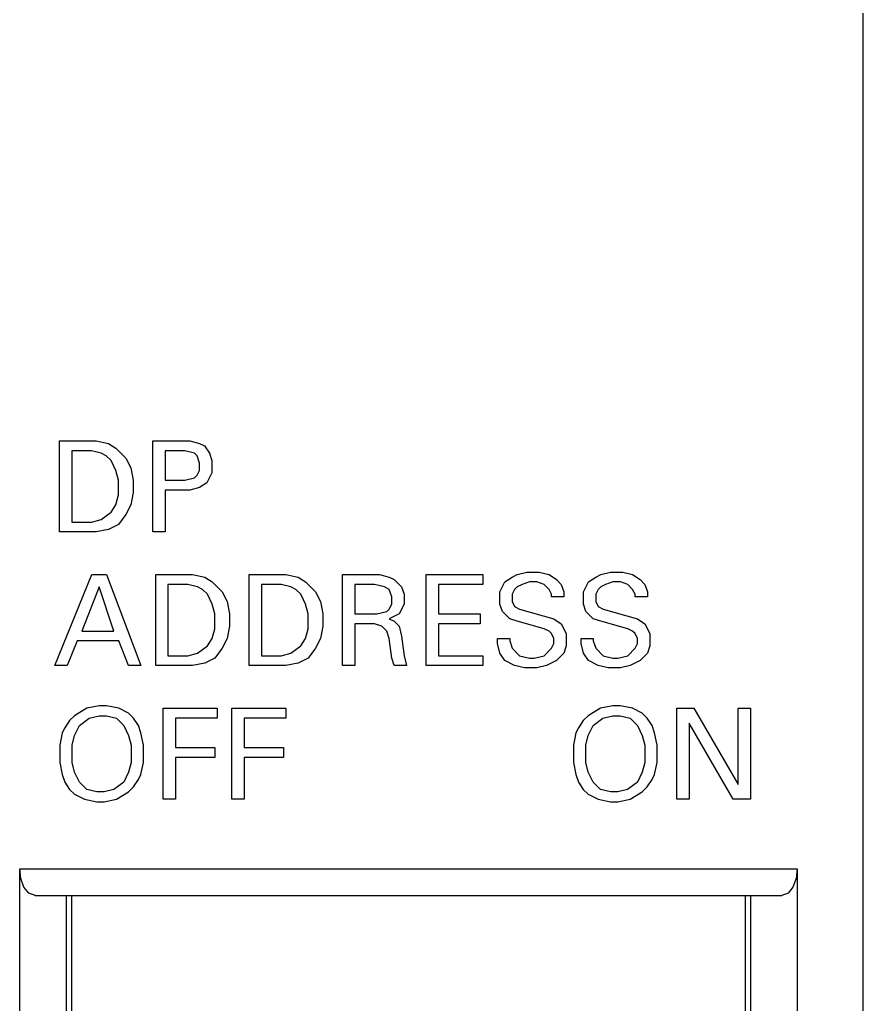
# Model space of a CAD drawing. Extents: x 10 to 656, y -396 to 292.
# Drawn here: x 258.33 to 261.521, y 101.147 to 104.874 of the extents above; entities that cross this region are included whole.
import ezdxf

# ---------------------------------------------------------------- set-up
doc = ezdxf.new("R2010")
doc.units = 0
doc.header["$LTSCALE"] = 5
doc.header["$MEASUREMENT"] = 0
doc.layers.get('0').update_dxf_attribs({"linetype": 'CONTINUOUS'})

msp = doc.modelspace()

# ---------------------------------------------------------------- linework, layer by layer
at = {"color": 7, "linetype": 'Continuous'}
for p, q in [((261.5214, 91.5889), (261.5214, 118.1086)), ((258.4798, 102.9357), (258.4798, 103.2798)), ((258.4798, 103.2798), (258.6194, 103.2798)), ((258.6194, 103.2798), (258.6659, 103.2705)), ((258.6659, 103.2705), (258.6938, 103.2519)), ((258.6938, 103.2519), (258.731, 103.2147)), ((258.8333, 102.9357), (258.8333, 103.2798)), ((258.8333, 103.2798), (258.9728, 103.2798)), ((258.9728, 103.2798), (259.01, 103.2705)), ((259.01, 103.2705), (259.0286, 103.2612)), ((259.0286, 103.2612), (259.0472, 103.2333)), ((258.5263, 103.2426), (258.5263, 102.9729)), ((258.6008, 103.2426), (258.5263, 103.2426)), ((258.638, 103.2333), (258.6008, 103.2426)), ((258.6566, 103.224), (258.638, 103.2333)), ((258.6752, 103.2054), (258.6566, 103.224)), ((258.731, 103.2147), (258.7496, 103.1775)), ((258.8798, 103.2426), (258.8798, 103.131)), ((258.9542, 103.2426), (258.8798, 103.2426)), ((258.9914, 103.2333), (258.9542, 103.2426)), ((259.0007, 103.224), (258.9914, 103.2333)), ((259.01, 103.1961), (259.0007, 103.224)), ((259.0472, 103.2333), (259.0565, 103.2054)), ((258.6938, 103.1682), (258.6752, 103.2054)), ((258.7496, 103.1775), (258.7589, 103.131)), ((259.01, 103.1682), (259.01, 103.1961)), ((259.0565, 103.2054), (259.0565, 103.1589)), ((258.7031, 103.131), (258.6938, 103.1682)), ((258.9542, 103.131), (258.9914, 103.1403)), ((258.9914, 103.1403), (259.0007, 103.1496)), ((259.0007, 103.1496), (259.01, 103.1682)), ((259.0565, 103.1589), (259.0379, 103.1217)), ((258.7031, 103.0752), (258.7031, 103.131)), ((258.7589, 103.131), (258.7589, 103.0845)), ((258.8798, 103.131), (258.9542, 103.131)), ((259.01, 103.1031), (258.9728, 103.0938)), ((259.0379, 103.1217), (259.01, 103.1031)), ((258.6938, 103.038), (258.7031, 103.0752)), ((258.7589, 103.0845), (258.7496, 103.038)), ((258.8798, 103.0938), (258.8798, 102.9357)), ((258.9728, 103.0938), (258.8798, 103.0938)), ((258.6752, 103.0101), (258.6938, 103.038)), ((258.7496, 103.038), (258.731, 103.0008)), ((258.638, 102.9822), (258.6752, 103.0101)), ((258.731, 103.0008), (258.7031, 102.9636)), ((258.5263, 102.9729), (258.6008, 102.9729)), ((258.6008, 102.9729), (258.638, 102.9822)), ((258.7031, 102.9636), (258.6659, 102.945)), ((258.6194, 102.9357), (258.4798, 102.9357)), ((258.6659, 102.945), (258.6194, 102.9357)), ((258.8798, 102.9357), (258.8333, 102.9357)), ((258.4629, 102.4296), (258.6024, 102.7737)), ((258.6024, 102.7737), (258.6582, 102.7737)), ((258.6582, 102.7737), (258.7884, 102.4296)), ((258.8442, 102.4296), (258.8442, 102.7737)), ((258.8442, 102.7737), (258.9838, 102.7737)), ((258.9838, 102.7737), (259.0303, 102.7644)), ((259.0303, 102.7644), (259.0582, 102.7458)), ((259.1977, 102.4296), (259.1977, 102.7737)), ((259.1977, 102.7737), (259.3372, 102.7737)), ((259.3372, 102.7737), (259.3837, 102.7644)), ((259.3837, 102.7644), (259.4116, 102.7458)), ((259.5511, 102.4296), (259.5511, 102.7737)), ((259.5511, 102.7737), (259.6907, 102.7737)), ((259.6907, 102.7737), (259.7279, 102.7644)), ((259.7279, 102.7644), (259.7465, 102.7551)), ((259.8674, 102.4296), (259.8674, 102.7737)), ((259.8674, 102.7737), (260.0813, 102.7737)), ((260.0813, 102.7737), (260.0813, 102.7365)), ((260.165, 102.7458), (260.1929, 102.7644)), ((260.1929, 102.7644), (260.2115, 102.7737)), ((260.2115, 102.7737), (260.2487, 102.783)), ((260.2487, 102.783), (260.2952, 102.783)), ((260.2952, 102.783), (260.3324, 102.7737)), ((260.3324, 102.7737), (260.3603, 102.7551)), ((260.4813, 102.7458), (260.5092, 102.7644)), ((260.5092, 102.7644), (260.5278, 102.7737)), ((260.5278, 102.7737), (260.565, 102.783)), ((260.565, 102.783), (260.6115, 102.783)), ((260.6115, 102.783), (260.6487, 102.7737)), ((260.6487, 102.7737), (260.6766, 102.7551)), ((258.6303, 102.7272), (258.5652, 102.5598)), ((258.6861, 102.5598), (258.6303, 102.7272)), ((258.8907, 102.7365), (258.8907, 102.4668)), ((258.9652, 102.7365), (258.8907, 102.7365)), ((259.0024, 102.7272), (258.9652, 102.7365)), ((259.021, 102.7179), (259.0024, 102.7272)), ((259.0582, 102.7458), (259.0954, 102.7086)), ((259.2442, 102.7365), (259.2442, 102.4668)), ((259.3186, 102.7365), (259.2442, 102.7365)), ((259.3558, 102.7272), (259.3186, 102.7365)), ((259.3744, 102.7179), (259.3558, 102.7272)), ((259.4116, 102.7458), (259.4488, 102.7086)), ((259.5976, 102.7365), (259.5976, 102.6249)), ((259.6721, 102.7365), (259.5976, 102.7365)), ((259.7093, 102.7272), (259.6721, 102.7365)), ((259.7279, 102.7179), (259.7093, 102.7272)), ((259.7465, 102.7551), (259.7744, 102.7272)), ((259.7744, 102.7272), (259.7837, 102.6993)), ((259.9139, 102.7365), (259.9139, 102.6249)), ((260.0813, 102.7365), (259.9139, 102.7365)), ((260.1464, 102.7086), (260.165, 102.7458)), ((260.2115, 102.7272), (260.2022, 102.7179)), ((260.2301, 102.7365), (260.2115, 102.7272)), ((260.258, 102.7458), (260.2301, 102.7365)), ((260.2859, 102.7458), (260.258, 102.7458)), ((260.3138, 102.7365), (260.2859, 102.7458)), ((260.3324, 102.7179), (260.3138, 102.7365)), ((260.3603, 102.7551), (260.3789, 102.7365)), ((260.3789, 102.7365), (260.3883, 102.7086)), ((260.4627, 102.7086), (260.4813, 102.7458)), ((260.5278, 102.7272), (260.5185, 102.7179)), ((260.5464, 102.7365), (260.5278, 102.7272)), ((260.5743, 102.7458), (260.5464, 102.7365)), ((260.6022, 102.7458), (260.5743, 102.7458)), ((260.6301, 102.7365), (260.6022, 102.7458)), ((260.6487, 102.7179), (260.6301, 102.7365)), ((260.6766, 102.7551), (260.6952, 102.7365)), ((260.6952, 102.7365), (260.7045, 102.7086)), ((259.0396, 102.6993), (259.021, 102.7179)), ((259.0582, 102.6621), (259.0396, 102.6993)), ((259.0954, 102.7086), (259.114, 102.6714)), ((259.393, 102.6993), (259.3744, 102.7179)), ((259.4116, 102.6621), (259.393, 102.6993)), ((259.4488, 102.7086), (259.4674, 102.6714)), ((259.7372, 102.69), (259.7279, 102.7179)), ((259.7372, 102.6621), (259.7372, 102.69)), ((259.7837, 102.6993), (259.7837, 102.6621)), ((260.1464, 102.6621), (260.1464, 102.7086)), ((260.2022, 102.7179), (260.1929, 102.6993)), ((260.1929, 102.6993), (260.1929, 102.6714)), ((260.3417, 102.6993), (260.3324, 102.7179)), ((260.3417, 102.69), (260.3417, 102.6993)), ((260.3883, 102.69), (260.3417, 102.69)), ((260.3883, 102.7086), (260.3883, 102.69)), ((260.4627, 102.6621), (260.4627, 102.7086)), ((260.5185, 102.7179), (260.5092, 102.6993)), ((260.5092, 102.6993), (260.5092, 102.6714)), ((260.658, 102.6993), (260.6487, 102.7179)), ((260.658, 102.69), (260.658, 102.6993)), ((260.7045, 102.69), (260.658, 102.69)), ((260.7045, 102.7086), (260.7045, 102.69)), ((259.0675, 102.6249), (259.0582, 102.6621)), ((259.114, 102.6714), (259.1233, 102.6249)), ((259.4209, 102.6249), (259.4116, 102.6621)), ((259.4674, 102.6714), (259.4767, 102.6249)), ((259.7279, 102.6435), (259.7372, 102.6621)), ((259.7837, 102.6621), (259.7651, 102.6249)), ((260.1557, 102.6342), (260.1464, 102.6621)), ((260.1929, 102.6714), (260.2022, 102.6528)), ((260.2022, 102.6528), (260.2208, 102.6435)), ((260.472, 102.6342), (260.4627, 102.6621)), ((260.5092, 102.6714), (260.5185, 102.6528)), ((260.5185, 102.6528), (260.5371, 102.6435)), ((259.0675, 102.5691), (259.0675, 102.6249)), ((259.1233, 102.6249), (259.1233, 102.5784)), ((259.4209, 102.5691), (259.4209, 102.6249)), ((259.4767, 102.6249), (259.4767, 102.5784)), ((259.5976, 102.6249), (259.6814, 102.6249)), ((259.6814, 102.6249), (259.7186, 102.6342)), ((259.7186, 102.6342), (259.7279, 102.6435)), ((259.7651, 102.6249), (259.7279, 102.6063)), ((259.9139, 102.6249), (260.072, 102.6249)), ((260.072, 102.6249), (260.072, 102.5877)), ((260.1836, 102.6063), (260.1557, 102.6342)), ((260.2208, 102.6435), (260.351, 102.6063)), ((260.4999, 102.6063), (260.472, 102.6342)), ((260.5371, 102.6435), (260.6673, 102.6063)), ((259.1233, 102.5784), (259.114, 102.5319)), ((259.4767, 102.5784), (259.4674, 102.5319)), ((259.5976, 102.5877), (259.5976, 102.4296)), ((259.6721, 102.5877), (259.5976, 102.5877)), ((259.7, 102.5784), (259.6721, 102.5877)), ((259.7186, 102.5598), (259.7, 102.5784)), ((259.7279, 102.6063), (259.7465, 102.597)), ((259.7465, 102.597), (259.7651, 102.5784)), ((259.7651, 102.5784), (259.7744, 102.5412)), ((259.9139, 102.5877), (259.9139, 102.4668)), ((260.072, 102.5877), (259.9139, 102.5877)), ((260.2115, 102.597), (260.1836, 102.6063)), ((260.3138, 102.5691), (260.2115, 102.597)), ((260.351, 102.6063), (260.3789, 102.5877)), ((260.3789, 102.5877), (260.3976, 102.5505)), ((260.5278, 102.597), (260.4999, 102.6063)), ((260.6301, 102.5691), (260.5278, 102.597)), ((260.6673, 102.6063), (260.6952, 102.5877)), ((260.6952, 102.5877), (260.7138, 102.5505)), ((258.5652, 102.5598), (258.6861, 102.5598)), ((259.0582, 102.5319), (259.0675, 102.5691)), ((259.4116, 102.5319), (259.4209, 102.5691)), ((259.7279, 102.5319), (259.7186, 102.5598)), ((259.7744, 102.5412), (259.7837, 102.4668)), ((260.3324, 102.5598), (260.3138, 102.5691)), ((260.3417, 102.5505), (260.3324, 102.5598)), ((260.351, 102.5319), (260.3417, 102.5505)), ((260.3976, 102.5505), (260.3976, 102.504)), ((260.6487, 102.5598), (260.6301, 102.5691)), ((260.658, 102.5505), (260.6487, 102.5598)), ((260.6673, 102.5319), (260.658, 102.5505)), ((260.7138, 102.5505), (260.7138, 102.504)), ((258.5466, 102.5226), (258.5094, 102.4296)), ((258.7047, 102.5226), (258.5466, 102.5226)), ((258.7419, 102.4296), (258.7047, 102.5226)), ((259.0024, 102.4761), (259.0396, 102.504)), ((259.0396, 102.504), (259.0582, 102.5319)), ((259.114, 102.5319), (259.0954, 102.4947)), ((259.3558, 102.4761), (259.393, 102.504)), ((259.393, 102.504), (259.4116, 102.5319)), ((259.4674, 102.5319), (259.4488, 102.4947)), ((259.7372, 102.4575), (259.7279, 102.5319)), ((260.1371, 102.5133), (260.1371, 102.5319)), ((260.1371, 102.5319), (260.1836, 102.5319)), ((260.1464, 102.4761), (260.1371, 102.5133)), ((260.1836, 102.5319), (260.1836, 102.5226)), ((260.1836, 102.5226), (260.1929, 102.4947)), ((260.3417, 102.4947), (260.351, 102.5133)), ((260.351, 102.5133), (260.351, 102.5319)), ((260.3976, 102.504), (260.3883, 102.4761)), ((260.4534, 102.5133), (260.4534, 102.5319)), ((260.4534, 102.5319), (260.4999, 102.5319)), ((260.4627, 102.4761), (260.4534, 102.5133)), ((260.4999, 102.5319), (260.4999, 102.5226)), ((260.4999, 102.5226), (260.5092, 102.4947)), ((260.658, 102.4947), (260.6673, 102.5133)), ((260.6673, 102.5133), (260.6673, 102.5319)), ((260.7138, 102.504), (260.7045, 102.4761)), ((258.8907, 102.4668), (258.9652, 102.4668)), ((258.9652, 102.4668), (259.0024, 102.4761)), ((259.0954, 102.4947), (259.0675, 102.4575)), ((259.2442, 102.4668), (259.3186, 102.4668)), ((259.3186, 102.4668), (259.3558, 102.4761)), ((259.4488, 102.4947), (259.4209, 102.4575)), ((259.7837, 102.4668), (259.793, 102.4296)), ((259.9139, 102.4668), (260.0813, 102.4668)), ((260.0813, 102.4668), (260.0813, 102.4296)), ((260.165, 102.4482), (260.1464, 102.4761)), ((260.1929, 102.4947), (260.2208, 102.4668)), ((260.2208, 102.4668), (260.258, 102.4575)), ((260.2766, 102.4575), (260.3138, 102.4668)), ((260.3138, 102.4668), (260.3417, 102.4947)), ((260.3883, 102.4761), (260.3603, 102.4482)), ((260.4813, 102.4482), (260.4627, 102.4761)), ((260.5092, 102.4947), (260.5371, 102.4668)), ((260.5371, 102.4668), (260.5743, 102.4575)), ((260.5929, 102.4575), (260.6301, 102.4668)), ((260.6301, 102.4668), (260.658, 102.4947)), ((260.7045, 102.4761), (260.6766, 102.4482)), ((258.5094, 102.4296), (258.4629, 102.4296)), ((258.7884, 102.4296), (258.7419, 102.4296)), ((258.9838, 102.4296), (258.8442, 102.4296)), ((259.0303, 102.4389), (258.9838, 102.4296)), ((259.0675, 102.4575), (259.0303, 102.4389)), ((259.3372, 102.4296), (259.1977, 102.4296)), ((259.3837, 102.4389), (259.3372, 102.4296)), ((259.4209, 102.4575), (259.3837, 102.4389)), ((259.5976, 102.4296), (259.5511, 102.4296)), ((259.7465, 102.4296), (259.7372, 102.4575)), ((259.793, 102.4296), (259.7465, 102.4296)), ((260.0813, 102.4296), (259.8674, 102.4296)), ((260.2022, 102.4296), (260.165, 102.4482)), ((260.2394, 102.4203), (260.2022, 102.4296)), ((260.258, 102.4575), (260.2766, 102.4575)), ((260.3231, 102.4296), (260.2859, 102.4203)), ((260.3603, 102.4482), (260.3231, 102.4296)), ((260.5185, 102.4296), (260.4813, 102.4482)), ((260.5557, 102.4203), (260.5185, 102.4296)), ((260.5743, 102.4575), (260.5929, 102.4575)), ((260.6394, 102.4296), (260.6022, 102.4203)), ((260.6766, 102.4482), (260.6394, 102.4296)), ((260.2859, 102.4203), (260.2394, 102.4203)), ((260.6022, 102.4203), (260.5557, 102.4203)), ((258.6303, 102.2769), (258.5838, 102.2676)), ((258.6582, 102.2769), (258.6303, 102.2769)), ((258.7047, 102.2676), (258.6582, 102.2769)), ((260.5737, 102.2769), (260.5272, 102.2676)), ((260.6016, 102.2769), (260.5737, 102.2769)), ((260.6481, 102.2676), (260.6016, 102.2769)), ((258.5373, 102.2397), (258.5187, 102.2211)), ((258.5838, 102.2676), (258.5373, 102.2397)), ((258.5931, 102.2304), (258.6303, 102.2397)), ((258.6303, 102.2397), (258.6582, 102.2397)), ((258.6582, 102.2397), (258.6954, 102.2304)), ((258.7419, 102.249), (258.7047, 102.2676)), ((258.7605, 102.2304), (258.7419, 102.249)), ((258.8721, 101.9235), (258.8721, 102.2676)), ((258.8721, 102.2676), (259.0768, 102.2676)), ((259.0768, 102.2676), (259.0768, 102.2304)), ((259.1326, 101.9235), (259.1326, 102.2676)), ((259.1326, 102.2676), (259.3372, 102.2676)), ((259.3372, 102.2676), (259.3372, 102.2304)), ((260.4807, 102.2397), (260.4621, 102.2211)), ((260.5272, 102.2676), (260.4807, 102.2397)), ((260.5365, 102.2304), (260.5737, 102.2397)), ((260.5737, 102.2397), (260.6016, 102.2397)), ((260.6016, 102.2397), (260.6388, 102.2304)), ((260.6853, 102.249), (260.6481, 102.2676)), ((260.7039, 102.2304), (260.6853, 102.249)), ((260.8156, 101.9235), (260.8156, 102.2676)), ((260.8156, 102.2676), (260.8807, 102.2676)), ((260.8807, 102.2676), (261.0481, 101.9793)), ((261.0481, 101.9793), (261.0481, 102.2676)), ((261.0481, 102.2676), (261.0946, 102.2676)), ((261.0946, 102.2676), (261.0946, 101.9235)), ((258.5187, 102.2211), (258.5001, 102.1932)), ((258.5373, 102.1653), (258.5559, 102.2025)), ((258.5559, 102.2025), (258.5931, 102.2304)), ((258.6954, 102.2304), (258.7233, 102.2025)), ((258.7233, 102.2025), (258.7419, 102.1653)), ((258.7791, 102.2025), (258.7605, 102.2304)), ((258.7884, 102.1746), (258.7791, 102.2025)), ((258.9186, 102.2304), (258.9186, 102.1188)), ((259.0768, 102.2304), (258.9186, 102.2304)), ((259.1791, 102.2304), (259.1791, 102.1188)), ((259.3372, 102.2304), (259.1791, 102.2304)), ((260.4621, 102.2211), (260.4435, 102.1932)), ((260.4807, 102.1653), (260.4993, 102.2025)), ((260.4993, 102.2025), (260.5365, 102.2304)), ((260.6388, 102.2304), (260.6667, 102.2025)), ((260.6667, 102.2025), (260.6853, 102.1653)), ((260.7226, 102.2025), (260.7039, 102.2304)), ((260.7319, 102.1746), (260.7226, 102.2025)), ((260.8621, 102.2118), (260.8621, 101.9235)), ((261.0295, 101.9235), (260.8621, 102.2118)), ((258.4908, 102.1746), (258.4815, 102.1281)), ((258.5001, 102.1932), (258.4908, 102.1746)), ((258.528, 102.1281), (258.5373, 102.1653)), ((258.7419, 102.1653), (258.7512, 102.1281)), ((258.7977, 102.1281), (258.7884, 102.1746)), ((260.4342, 102.1746), (260.4249, 102.1281)), ((260.4435, 102.1932), (260.4342, 102.1746)), ((260.4714, 102.1281), (260.4807, 102.1653)), ((260.6853, 102.1653), (260.6946, 102.1281)), ((260.7412, 102.1281), (260.7319, 102.1746)), ((258.4815, 102.1281), (258.4815, 102.063)), ((258.528, 102.063), (258.528, 102.1281)), ((258.7512, 102.1281), (258.7512, 102.063)), ((258.7977, 102.063), (258.7977, 102.1281)), ((260.4249, 102.1281), (260.4249, 102.063)), ((260.4714, 102.063), (260.4714, 102.1281)), ((260.6946, 102.1281), (260.6946, 102.063)), ((260.7412, 102.063), (260.7412, 102.1281)), ((258.9186, 102.1188), (259.0675, 102.1188)), ((259.0675, 102.1188), (259.0675, 102.0816)), ((259.1791, 102.1188), (259.3279, 102.1188)), ((259.3279, 102.1188), (259.3279, 102.0816)), ((258.4815, 102.063), (258.4908, 102.0165)), ((258.5373, 102.0258), (258.528, 102.063)), ((258.7512, 102.063), (258.7419, 102.0258)), ((258.7884, 102.0165), (258.7977, 102.063)), ((258.9186, 102.0816), (258.9186, 101.9235)), ((259.0675, 102.0816), (258.9186, 102.0816)), ((259.1791, 102.0816), (259.1791, 101.9235)), ((259.3279, 102.0816), (259.1791, 102.0816)), ((260.4249, 102.063), (260.4342, 102.0165)), ((260.4807, 102.0258), (260.4714, 102.063)), ((260.6946, 102.063), (260.6853, 102.0258)), ((260.7319, 102.0165), (260.7412, 102.063)), ((258.4908, 102.0165), (258.5001, 101.9886)), ((258.5559, 101.9886), (258.5373, 102.0258)), ((258.7419, 102.0258), (258.7233, 101.9886)), ((258.7791, 101.9979), (258.7884, 102.0165)), ((260.4342, 102.0165), (260.4435, 101.9886)), ((260.4993, 101.9886), (260.4807, 102.0258)), ((260.6853, 102.0258), (260.6667, 101.9886)), ((260.7226, 101.9979), (260.7319, 102.0165)), ((258.5001, 101.9886), (258.5187, 101.9607)), ((258.5838, 101.9607), (258.5559, 101.9886)), ((258.7233, 101.9886), (258.6861, 101.9607)), ((258.7605, 101.97), (258.7791, 101.9979)), ((260.4435, 101.9886), (260.4621, 101.9607)), ((260.5272, 101.9607), (260.4993, 101.9886)), ((260.6667, 101.9886), (260.6295, 101.9607)), ((260.7039, 101.97), (260.7226, 101.9979)), ((258.5187, 101.9607), (258.5373, 101.9421)), ((258.5373, 101.9421), (258.5745, 101.9235)), ((258.621, 101.9514), (258.5838, 101.9607)), ((258.6489, 101.9514), (258.621, 101.9514)), ((258.6861, 101.9607), (258.6489, 101.9514)), ((258.6954, 101.9235), (258.7419, 101.9514)), ((258.7419, 101.9514), (258.7605, 101.97)), ((260.4621, 101.9607), (260.4807, 101.9421)), ((260.4807, 101.9421), (260.5179, 101.9235)), ((260.5644, 101.9514), (260.5272, 101.9607)), ((260.5923, 101.9514), (260.5644, 101.9514)), ((260.6295, 101.9607), (260.5923, 101.9514)), ((260.6388, 101.9235), (260.6853, 101.9514)), ((260.6853, 101.9514), (260.7039, 101.97)), ((258.5745, 101.9235), (258.621, 101.9142)), ((258.621, 101.9142), (258.6489, 101.9142)), ((258.6489, 101.9142), (258.6954, 101.9235)), ((258.9186, 101.9235), (258.8721, 101.9235)), ((259.1791, 101.9235), (259.1326, 101.9235)), ((260.5179, 101.9235), (260.5644, 101.9142)), ((260.5644, 101.9142), (260.5923, 101.9142)), ((260.5923, 101.9142), (260.6388, 101.9235)), ((260.8621, 101.9235), (260.8156, 101.9235)), ((261.0946, 101.9235), (261.0295, 101.9235)), ((258.3336, 101.6237), (258.3297, 101.6603)), ((258.3297, 95.6883), (258.3297, 101.6603)), ((258.3297, 101.6603), (261.2716, 101.6603)), ((261.2716, 101.6603), (261.2676, 101.6237)), ((261.2716, 101.6603), (261.2716, 95.6883)), ((258.3459, 101.5903), (258.3336, 101.6237)), ((261.2676, 101.6237), (261.2553, 101.5903)), ((258.3647, 101.5676), (258.3459, 101.5903)), ((258.3881, 101.5591), (258.3647, 101.5676)), ((261.2366, 101.5676), (261.2131, 101.5591)), ((261.2553, 101.5903), (261.2366, 101.5676)), ((258.3881, 101.5591), (261.2131, 101.5591)), ((258.505, 101.5591), (258.505, 95.7895)), ((258.5253, 101.5591), (258.5253, 100.2432)), ((261.076, 100.2432), (261.076, 101.5591)), ((261.0962, 95.7895), (261.0962, 101.5591))]:
    msp.add_line(p, q, dxfattribs=at)

doc.saveas('drawing.dxf')
